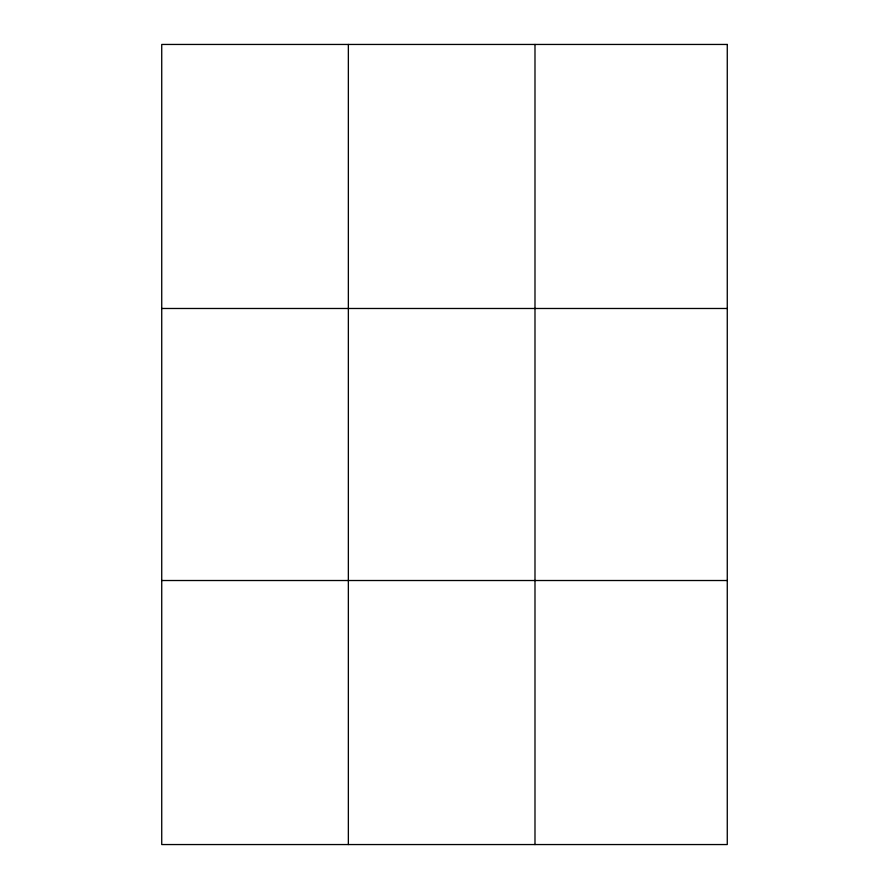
<?xml version="1.0" encoding="UTF-8"?>
<svg xmlns="http://www.w3.org/2000/svg" width="889" height="889" viewBox="0 0 889 889"><rect width="100%" height="100%" fill="white"/><g stroke="black" fill="none" stroke-linecap="round" stroke-linejoin="round"><path stroke-width="1.33" d="M348.355 844.55L348.355 44.45M534.989 844.55L534.989 44.45M161.731 308.483L727.269 308.483M161.731 580.517L727.269 580.517M727.269 44.45L727.269 844.55L161.731 844.55L161.731 44.45L727.269 44.45"/></g></svg>
